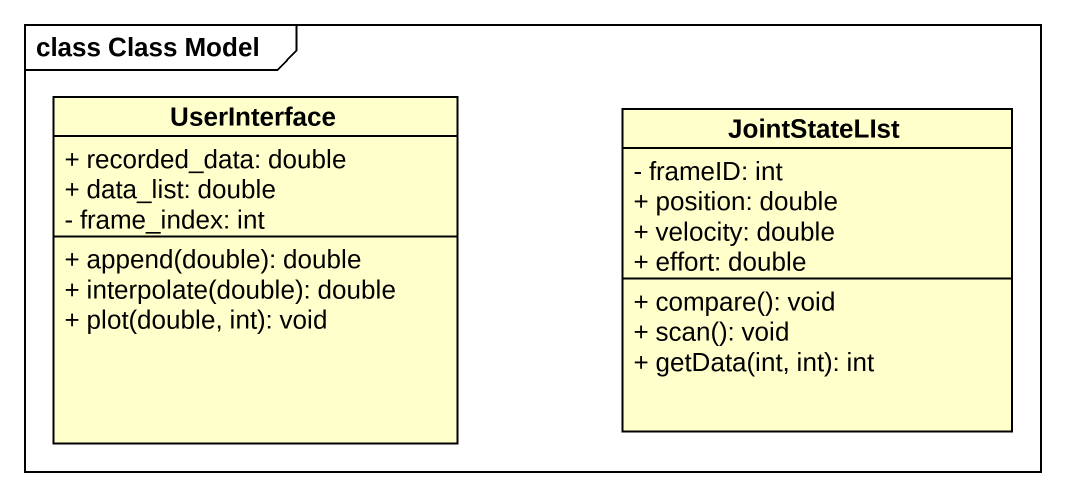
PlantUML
@startuml
mainframe class Class Model
hide circle
hide empty members
skinparam classAttributeIconSize 0
class UserInterface {
  + recorded_data: double
  + data_list: double
  - frame_index: int
  + append(double): double
  + interpolate(double): double
  + plot(double, int): void
}
class JointStateLIst {
  - frameID: int
  + position: double
  + velocity: double
  + effort: double
  + compare(): void
  + scan(): void
  + getData(int, int): int
}
@enduml
